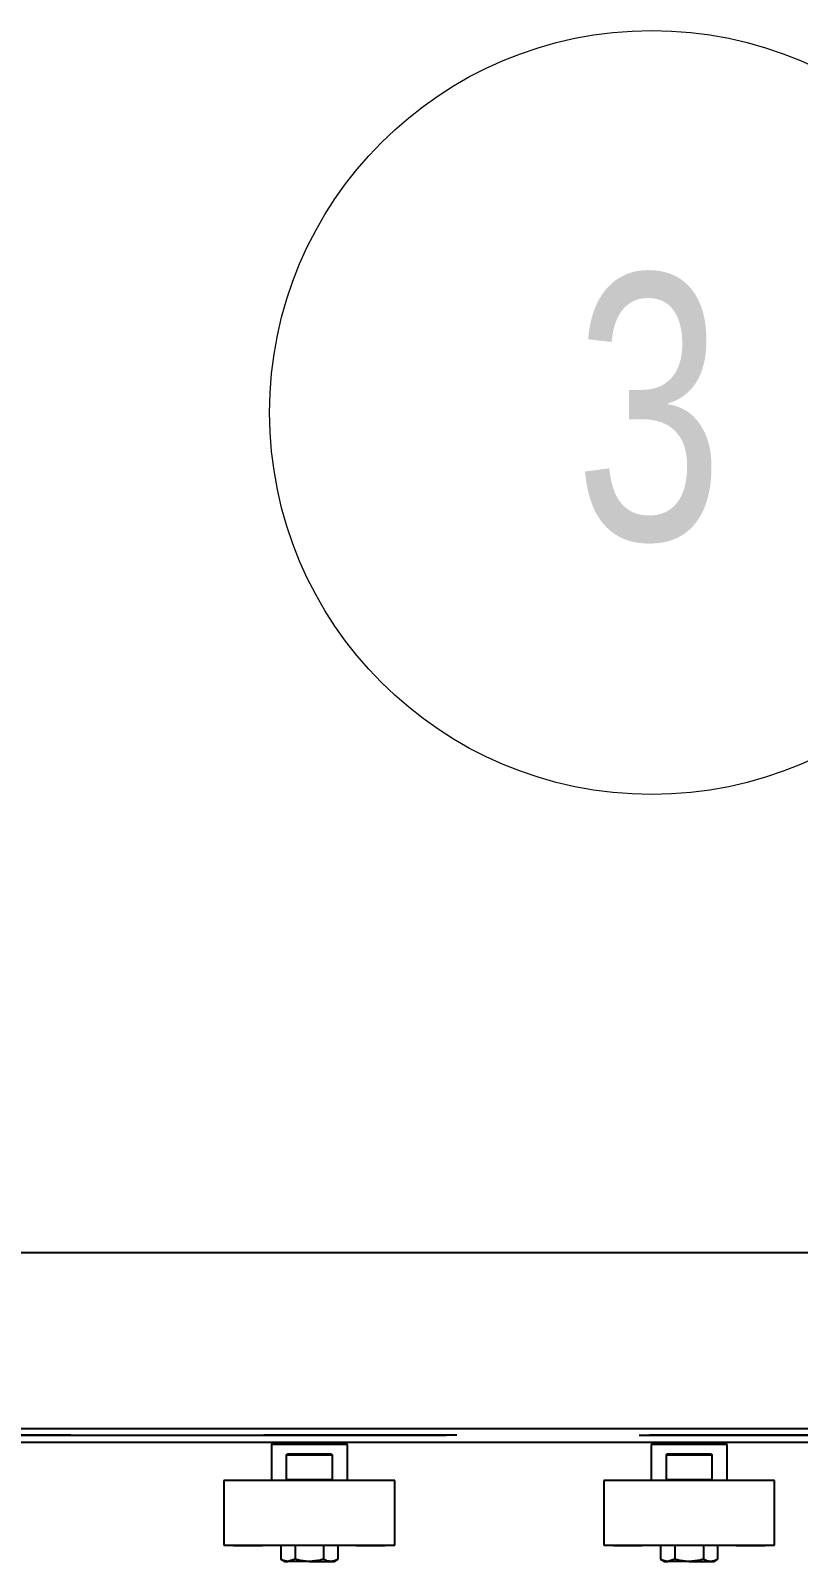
# Model space of a CAD drawing. Header units: millimetres. Extents: x 15 to 415, y 5 to 292.
# Drawn here: x 325.74 to 335.85, y 123.52 to 143.69 of the extents above; entities that cross this region are included whole.
import ezdxf

# ---------------------------------------------------------------- set-up
doc = ezdxf.new("R2010")
doc.units = ezdxf.units.MM
doc.linetypes.add('CENTERX2', pattern=[20.32, 12.7, -2.54, 2.54, -2.54])
doc.styles.add('SLDTEXTSTYLE0', font='TXT', dxfattribs={"width": 0.75})

# ---------------------------------------------------------------- blocks, each defined once
blk = doc.blocks.new('SW_NOTE_0_18')
at = {"color": 0, "linetype": 'Continuous', "lineweight": 0}
blk.add_circle((-2.243, 4.503), 5.031, dxfattribs=at)
at = {"color": 0, "linetype": 'Continuous', "lineweight": 0, "insert": (-2.279, 6.326), "char_height": 3.5, "attachment_point": 2, "style": 'SLDTEXTSTYLE0'}
blk.add_mtext('3', dxfattribs=at)

msp = doc.modelspace()

# ---------------------------------------------------------------- linework, layer by layer
at = {"color": 7, "linetype": 'Continuous', "lineweight": 25}
for p, q in [((354.90737, 127.58944), (318.90737, 127.58944)), ((354.90737, 125.08944), (318.90737, 125.08944)), ((328.93237, 125.08944), (328.90737, 125.06444)), ((328.90737, 125.06444), (328.90737, 124.58944)), ((329.40737, 125.06444), (328.90737, 125.06444)), ((329.90737, 125.06444), (329.40737, 125.06444)), ((329.90737, 125.06444), (329.88237, 125.08944)), ((329.90737, 124.58944), (329.90737, 125.06444)), ((333.93237, 125.08944), (333.90737, 125.06444)), ((333.90737, 125.06444), (333.90737, 124.58944)), ((334.40737, 125.06444), (333.90737, 125.06444)), ((334.90737, 125.06444), (334.40737, 125.06444)), ((334.90737, 125.06444), (334.88237, 125.08944)), ((334.90737, 124.58944), (334.90737, 125.06444)), ((329.10737, 124.60444), (329.10737, 124.92444)), ((329.70737, 124.92444), (329.10737, 124.92444)), ((329.12848, 124.93944), (329.68625, 124.93944)), ((329.70737, 124.92444), (329.70737, 124.60444)), ((334.10737, 124.60444), (334.10737, 124.92444)), ((334.70737, 124.92444), (334.10737, 124.92444)), ((334.12848, 124.93944), (334.68625, 124.93944)), ((334.70737, 124.92444), (334.70737, 124.60444)), ((328.28237, 124.58944), (328.28237, 123.73944)), ((329.6002, 124.58944), (328.28237, 124.58944)), ((329.10737, 124.60444), (329.70737, 124.60444)), ((330.53237, 124.58944), (329.6002, 124.58944)), ((330.53237, 123.73944), (330.53237, 124.58944)), ((333.28237, 124.58944), (333.28237, 123.73944)), ((334.6002, 124.58944), (333.28237, 124.58944)), ((334.10737, 124.60444), (334.70737, 124.60444)), ((335.53237, 124.58944), (334.6002, 124.58944)), ((335.53237, 123.73944), (335.53237, 124.58944)), ((328.28237, 123.73944), (329.6002, 123.73944)), ((328.40758, 123.73944), (328.40758, 123.73444)), ((328.40801, 123.73444), (328.40801, 123.73944)), ((328.40801, 123.73444), (328.40872, 123.73444)), ((328.40918, 123.73944), (328.40918, 123.73444)), ((328.4107, 123.73444), (328.4107, 123.73944)), ((328.41693, 123.73444), (328.43462, 123.73444)), ((328.44106, 123.73444), (328.442, 123.73444)), ((328.442, 123.73444), (328.442, 123.73944)), ((328.442, 123.73444), (328.45236, 123.73444)), ((328.45236, 123.73444), (328.45236, 123.73944)), ((328.45236, 123.73444), (328.47266, 123.73444)), ((328.47266, 123.73444), (328.47266, 123.73944)), ((328.47266, 123.73444), (328.48851, 123.73444)), ((328.48857, 123.73444), (328.48857, 123.73944)), ((328.48857, 123.73444), (328.48974, 123.73444)), ((328.48974, 123.73944), (328.48974, 123.73444)), ((328.48974, 123.73444), (328.49985, 123.73444)), ((328.49985, 123.73444), (328.49985, 123.73944)), ((328.51868, 123.73444), (328.51868, 123.73944)), ((328.51868, 123.73444), (328.52386, 123.73444)), ((328.52386, 123.73444), (328.52386, 123.73944)), ((328.52386, 123.73444), (328.53686, 123.73444)), ((328.53891, 123.73444), (328.53891, 123.73944)), ((328.53891, 123.73444), (328.54579, 123.73444)), ((328.54579, 123.73444), (328.54579, 123.73944)), ((328.54579, 123.73444), (328.54771, 123.73444)), ((328.55975, 123.73444), (328.55975, 123.73944)), ((328.55975, 123.73444), (328.56661, 123.73444)), ((328.56661, 123.73444), (328.56661, 123.73944)), ((328.58043, 123.73444), (328.58043, 123.73944)), ((328.58043, 123.73444), (328.58302, 123.73444)), ((328.58343, 123.73444), (328.58343, 123.73944)), ((328.58343, 123.73444), (328.60729, 123.73444)), ((328.60729, 123.73444), (328.60729, 123.73944)), ((328.60936, 123.73944), (328.60936, 123.73444)), ((328.62928, 123.73444), (328.62928, 123.73944)), ((328.63209, 123.73444), (328.63209, 123.73944)), ((328.63209, 123.73444), (328.63473, 123.73444)), ((328.64054, 123.73444), (328.64054, 123.73944)), ((328.64054, 123.73444), (328.65669, 123.73444)), ((328.65669, 123.73444), (328.65669, 123.73944)), ((328.67848, 123.73444), (328.67848, 123.73944)), ((328.68132, 123.73444), (328.68132, 123.73944)), ((328.68132, 123.73444), (328.68276, 123.73444)), ((328.68276, 123.73444), (328.68276, 123.73944)), ((328.68276, 123.73444), (328.69587, 123.73444)), ((328.69587, 123.73444), (328.69587, 123.73944)), ((328.69587, 123.73444), (328.71271, 123.73444)), ((328.71271, 123.73444), (328.71271, 123.73944)), ((328.71271, 123.73444), (328.72573, 123.73444)), ((328.72573, 123.73444), (328.72573, 123.73944)), ((328.72573, 123.73444), (328.78292, 123.73444)), ((328.78292, 123.73444), (328.78292, 123.73944)), ((328.78533, 123.73444), (328.78533, 123.73944)), ((329.03209, 123.73944), (329.03209, 123.55347)), ((329.21973, 123.73944), (329.21973, 123.55347)), ((329.595, 123.73944), (329.595, 123.55347)), ((329.6002, 123.73944), (330.53237, 123.73944)), ((329.78264, 123.73944), (329.78264, 123.55347)), ((330.02761, 123.73444), (330.02761, 123.73944)), ((330.03, 123.73444), (330.03, 123.73944)), ((330.03, 123.73444), (330.06065, 123.73444)), ((330.06065, 123.73944), (330.06065, 123.73444)), ((330.06065, 123.73444), (330.07382, 123.73444)), ((330.07382, 123.73444), (330.07382, 123.73944)), ((330.08413, 123.73444), (330.08413, 123.73944)), ((330.08992, 123.73444), (330.08992, 123.73944)), ((330.08992, 123.73444), (330.10156, 123.73444)), ((330.10156, 123.73444), (330.10156, 123.73944)), ((330.10156, 123.73444), (330.11635, 123.73444)), ((330.11635, 123.73444), (330.11635, 123.73944)), ((330.11635, 123.73444), (330.128, 123.73444)), ((330.128, 123.73944), (330.128, 123.73444)), ((330.128, 123.73444), (330.14168, 123.73444)), ((330.14587, 123.73444), (330.14587, 123.73944)), ((330.14587, 123.73444), (330.16031, 123.73444)), ((330.16031, 123.73444), (330.16031, 123.73944)), ((330.17571, 123.73444), (330.17571, 123.73944)), ((330.17571, 123.73444), (330.18465, 123.73444)), ((330.18465, 123.73444), (330.18465, 123.73944)), ((330.18465, 123.73444), (330.19327, 123.73444)), ((330.19327, 123.73444), (330.19327, 123.73944)), ((330.19327, 123.73444), (330.20222, 123.73444)), ((330.20222, 123.73444), (330.20222, 123.73944)), ((330.20222, 123.73444), (330.21086, 123.73444)), ((330.21086, 123.73444), (330.21086, 123.73944)), ((330.21086, 123.73444), (330.21978, 123.73444)), ((330.21978, 123.73444), (330.21978, 123.73944)), ((330.21978, 123.73444), (330.22927, 123.73444)), ((330.22927, 123.73444), (330.22927, 123.73944)), ((330.22927, 123.73444), (330.23689, 123.73444)), ((330.23689, 123.73444), (330.23689, 123.73944)), ((330.23689, 123.73444), (330.24032, 123.73444)), ((330.24032, 123.73444), (330.24032, 123.73944)), ((330.24032, 123.73444), (330.24628, 123.73444)), ((330.25788, 123.73444), (330.26282, 123.73444)), ((330.26174, 123.73444), (330.26174, 123.73944)), ((330.28058, 123.73444), (330.28658, 123.73444)), ((330.28898, 123.73944), (330.28898, 123.73444)), ((330.28908, 123.73444), (330.28908, 123.73944)), ((330.28908, 123.73444), (330.32815, 123.73444)), ((330.32815, 123.73444), (330.32815, 123.73944)), ((330.33893, 123.73944), (330.33893, 123.73444)), ((330.33893, 123.73444), (330.36562, 123.73444)), ((330.36562, 123.73444), (330.36562, 123.73944)), ((330.36687, 123.73444), (330.37695, 123.73444)), ((330.37695, 123.73444), (330.37695, 123.73944)), ((330.37695, 123.73444), (330.38741, 123.73444)), ((330.38741, 123.73444), (330.38741, 123.73944)), ((330.39057, 123.73444), (330.39502, 123.73444)), ((330.39502, 123.73944), (330.39502, 123.73444)), ((330.3978, 123.73444), (330.3978, 123.73944)), ((330.39803, 123.73444), (330.4, 123.73444)), ((330.4, 123.73944), (330.4, 123.73444)), ((330.4021, 123.73444), (330.4021, 123.73944)), ((330.40302, 123.73444), (330.40716, 123.73444)), ((330.40716, 123.73944), (330.40716, 123.73444)), ((333.28237, 123.73944), (334.6002, 123.73944)), ((333.40758, 123.73944), (333.40758, 123.73444)), ((333.40801, 123.73444), (333.40801, 123.73944)), ((333.40801, 123.73444), (333.40889, 123.73444)), ((333.40918, 123.73944), (333.40918, 123.73444)), ((333.4107, 123.73444), (333.4107, 123.73944)), ((333.41099, 123.73444), (333.42051, 123.73444)), ((333.41693, 123.73444), (333.43266, 123.73444)), ((333.44106, 123.73444), (333.442, 123.73444)), ((333.442, 123.73444), (333.442, 123.73944)), ((333.442, 123.73444), (333.45236, 123.73444)), ((333.45236, 123.73444), (333.45236, 123.73944)), ((333.45236, 123.73444), (333.47266, 123.73444)), ((333.47266, 123.73444), (333.47266, 123.73944)), ((333.47266, 123.73444), (333.48851, 123.73444)), ((333.48857, 123.73444), (333.48857, 123.73944)), ((333.48857, 123.73444), (333.48974, 123.73444)), ((333.48974, 123.73944), (333.48974, 123.73444)), ((333.48974, 123.73444), (333.49985, 123.73444)), ((333.49985, 123.73444), (333.49985, 123.73944)), ((333.51868, 123.73444), (333.51868, 123.73944)), ((333.51868, 123.73444), (333.52386, 123.73444)), ((333.52386, 123.73444), (333.52386, 123.73944)), ((333.52386, 123.73444), (333.53686, 123.73444)), ((333.53891, 123.73444), (333.53891, 123.73944)), ((333.53891, 123.73444), (333.54579, 123.73444)), ((333.54579, 123.73444), (333.54579, 123.73944)), ((333.54579, 123.73444), (333.54771, 123.73444)), ((333.55975, 123.73444), (333.55975, 123.73944)), ((333.55975, 123.73444), (333.56661, 123.73444)), ((333.56661, 123.73444), (333.56661, 123.73944)), ((333.58043, 123.73444), (333.58043, 123.73944)), ((333.58043, 123.73444), (333.58302, 123.73444)), ((333.58343, 123.73444), (333.58343, 123.73944)), ((333.58343, 123.73444), (333.60729, 123.73444)), ((333.60729, 123.73444), (333.60729, 123.73944)), ((333.60936, 123.73944), (333.60936, 123.73444)), ((333.62928, 123.73444), (333.62928, 123.73944)), ((333.63209, 123.73444), (333.63209, 123.73944)), ((333.63209, 123.73444), (333.63473, 123.73444)), ((333.64054, 123.73444), (333.64054, 123.73944)), ((333.64054, 123.73444), (333.65669, 123.73444)), ((333.65669, 123.73444), (333.65669, 123.73944)), ((333.67848, 123.73444), (333.67848, 123.73944)), ((333.68132, 123.73444), (333.68132, 123.73944)), ((333.68132, 123.73444), (333.68276, 123.73444)), ((333.68276, 123.73444), (333.68276, 123.73944)), ((333.68276, 123.73444), (333.69587, 123.73444)), ((333.69587, 123.73444), (333.69587, 123.73944)), ((333.69587, 123.73444), (333.71271, 123.73444)), ((333.71271, 123.73444), (333.71271, 123.73944)), ((333.71271, 123.73444), (333.72573, 123.73444)), ((333.72573, 123.73444), (333.72573, 123.73944)), ((333.72573, 123.73444), (333.78292, 123.73444)), ((333.78292, 123.73444), (333.78292, 123.73944)), ((333.78533, 123.73444), (333.78533, 123.73944)), ((334.03209, 123.73944), (334.03209, 123.55347)), ((334.21973, 123.73944), (334.21973, 123.55347)), ((334.595, 123.73944), (334.595, 123.55347)), ((334.6002, 123.73944), (335.53237, 123.73944)), ((334.78264, 123.73944), (334.78264, 123.55347)), ((335.02761, 123.73444), (335.02761, 123.73944)), ((335.03, 123.73444), (335.03, 123.73944)), ((335.03, 123.73444), (335.06065, 123.73444)), ((335.06065, 123.73944), (335.06065, 123.73444)), ((335.06065, 123.73444), (335.07382, 123.73444)), ((335.07382, 123.73444), (335.07382, 123.73944)), ((335.08413, 123.73444), (335.08413, 123.73944)), ((335.08992, 123.73444), (335.08992, 123.73944)), ((335.08992, 123.73444), (335.10156, 123.73444)), ((335.10156, 123.73444), (335.10156, 123.73944)), ((335.10156, 123.73444), (335.11635, 123.73444)), ((335.11635, 123.73444), (335.11635, 123.73944)), ((335.11635, 123.73444), (335.128, 123.73444)), ((335.128, 123.73944), (335.128, 123.73444)), ((335.128, 123.73444), (335.14168, 123.73444)), ((335.14587, 123.73444), (335.14587, 123.73944)), ((335.14587, 123.73444), (335.16031, 123.73444)), ((335.16031, 123.73444), (335.16031, 123.73944)), ((335.17571, 123.73444), (335.17571, 123.73944)), ((335.17571, 123.73444), (335.18465, 123.73444)), ((335.18465, 123.73444), (335.18465, 123.73944)), ((335.18465, 123.73444), (335.19327, 123.73444)), ((335.19327, 123.73444), (335.19327, 123.73944)), ((335.19327, 123.73444), (335.20222, 123.73444)), ((335.20222, 123.73444), (335.20222, 123.73944)), ((335.20222, 123.73444), (335.21086, 123.73444)), ((335.21086, 123.73444), (335.21086, 123.73944)), ((335.21086, 123.73444), (335.21978, 123.73444)), ((335.21978, 123.73444), (335.21978, 123.73944)), ((335.21978, 123.73444), (335.22927, 123.73444)), ((335.22927, 123.73444), (335.22927, 123.73944)), ((335.22927, 123.73444), (335.23689, 123.73444)), ((335.23689, 123.73444), (335.23689, 123.73944)), ((335.23689, 123.73444), (335.24032, 123.73444)), ((335.24032, 123.73444), (335.24032, 123.73944)), ((335.24032, 123.73444), (335.24628, 123.73444)), ((335.25788, 123.73444), (335.26282, 123.73444)), ((335.26174, 123.73444), (335.26174, 123.73944)), ((335.28058, 123.73444), (335.28658, 123.73444)), ((335.28898, 123.73944), (335.28898, 123.73444)), ((335.28908, 123.73444), (335.28908, 123.73944)), ((335.28908, 123.73444), (335.32815, 123.73444)), ((335.32815, 123.73444), (335.32815, 123.73944)), ((335.33893, 123.73944), (335.33893, 123.73444)), ((335.33893, 123.73444), (335.36562, 123.73444)), ((335.36562, 123.73444), (335.36562, 123.73944)), ((335.36687, 123.73444), (335.37695, 123.73444)), ((335.37695, 123.73444), (335.37695, 123.73944)), ((335.37695, 123.73444), (335.38741, 123.73444)), ((335.38741, 123.73444), (335.38741, 123.73944)), ((335.39057, 123.73444), (335.39502, 123.73444)), ((335.39502, 123.73944), (335.39502, 123.73444)), ((335.3978, 123.73444), (335.3978, 123.73944)), ((335.39803, 123.73444), (335.4, 123.73444)), ((335.4, 123.73944), (335.4, 123.73444)), ((335.4021, 123.73444), (335.4021, 123.73944)), ((335.40302, 123.73444), (335.40716, 123.73444)), ((335.40716, 123.73944), (335.40716, 123.73444)), ((329.03209, 123.55347), (329.08237, 123.52444)), ((329.08237, 123.52444), (329.12591, 123.52444)), ((329.21973, 123.55347), (329.12591, 123.52444)), ((329.40737, 123.52444), (329.12591, 123.52444)), ((329.40737, 123.52444), (329.68882, 123.52444)), ((329.68882, 123.52444), (329.73237, 123.52444)), ((329.73237, 123.52444), (329.78264, 123.55347)), ((334.03209, 123.55347), (334.08237, 123.52444)), ((334.08237, 123.52444), (334.12591, 123.52444)), ((334.21973, 123.55347), (334.12591, 123.52444)), ((334.40737, 123.52444), (334.12591, 123.52444)), ((334.40737, 123.52444), (334.68882, 123.52444)), ((334.68882, 123.52444), (334.73237, 123.52444)), ((334.73237, 123.52444), (334.78264, 123.55347))]:
    msp.add_line(p, q, dxfattribs=at)
at = {"color": 8, "linetype": 'Continuous', "lineweight": 25}
msp.add_line((318.90737, 125.27627), (354.90737, 125.27627), dxfattribs=at)
at = {"color": 7, "linetype": 'CENTERX2'}
for p, q in [((366.90737, 125.18844), (216.90737, 125.18844)), ((216.90737, 125.18844), (366.90737, 125.18844))]:
    msp.add_line(p, q, dxfattribs=at)
at = {"color": 7, "linetype": 'Continuous', "lineweight": 25}
for points, knots in [([(329.10737, 124.92444), (329.10749, 124.92566), (329.10772, 124.92809), (329.10966, 124.93174), (329.11251, 124.93466), (329.11605, 124.93684), (329.11979, 124.93831), (329.12396, 124.93927), (329.12697, 124.93938), (329.12848, 124.93944)], [0, 0, 0, 0, 0.11116437, 0.22155782, 0.39117964, 0.52732907, 0.66706995, 0.83215896, 1, 1, 1, 1]), ([(329.68625, 124.93944), (329.68832, 124.93933), (329.69254, 124.93911), (329.69812, 124.93725), (329.70209, 124.93473), (329.70451, 124.93227), (329.70611, 124.92991), (329.70718, 124.92721), (329.70731, 124.92526), (329.70737, 124.92444)], [0, 0, 0, 0, 0.229450284, 0.466684963, 0.643088592, 0.731025051, 0.821782574, 0.924949013, 1, 1, 1, 1]), ([(334.10737, 124.92444), (334.10749, 124.92566), (334.10772, 124.92809), (334.10966, 124.93174), (334.11251, 124.93466), (334.11605, 124.93684), (334.11979, 124.93831), (334.12396, 124.93927), (334.12697, 124.93938), (334.12848, 124.93944)], [0, 0, 0, 0, 0.11116437, 0.22155782, 0.39117964, 0.52732907, 0.66706995, 0.83215896, 1, 1, 1, 1]), ([(334.68625, 124.93944), (334.68832, 124.93933), (334.69254, 124.93911), (334.69812, 124.93725), (334.70209, 124.93473), (334.70451, 124.93227), (334.70611, 124.92991), (334.70718, 124.92721), (334.70731, 124.92526), (334.70737, 124.92444)], [0, 0, 0, 0, 0.229450284, 0.466684963, 0.643088592, 0.731025051, 0.821782574, 0.924949013, 1, 1, 1, 1]), ([(329.12848, 124.58944), (329.12641, 124.58956), (329.1222, 124.58978), (329.11662, 124.59164), (329.11264, 124.59416), (329.11022, 124.59662), (329.10862, 124.59898), (329.10755, 124.60168), (329.10742, 124.60362), (329.10737, 124.60444)], [0, 0, 0, 0, 0.22945028, 0.46668496, 0.64308859, 0.73102505, 0.82178257, 0.92494901, 1, 1, 1, 1]), ([(329.70737, 124.60444), (329.70725, 124.60323), (329.70701, 124.6008), (329.70508, 124.59714), (329.70222, 124.59423), (329.69868, 124.59205), (329.69494, 124.59058), (329.69077, 124.58962), (329.68776, 124.5895), (329.68625, 124.58944)], [0, 0, 0, 0, 0.111164368, 0.221557819, 0.391179643, 0.527329074, 0.667069947, 0.83215896, 1, 1, 1, 1]), ([(334.12848, 124.58944), (334.12641, 124.58956), (334.1222, 124.58978), (334.11662, 124.59164), (334.11264, 124.59416), (334.11022, 124.59662), (334.10862, 124.59898), (334.10755, 124.60168), (334.10742, 124.60362), (334.10737, 124.60444)], [0, 0, 0, 0, 0.22945028, 0.46668496, 0.64308859, 0.73102505, 0.82178257, 0.92494901, 1, 1, 1, 1]), ([(334.70737, 124.60444), (334.70725, 124.60323), (334.70701, 124.6008), (334.70508, 124.59714), (334.70222, 124.59423), (334.69868, 124.59205), (334.69494, 124.59058), (334.69077, 124.58962), (334.68776, 124.5895), (334.68625, 124.58944)], [0, 0, 0, 0, 0.111164368, 0.221557819, 0.391179643, 0.527329074, 0.667069947, 0.83215896, 1, 1, 1, 1]), ([(328.40758, 123.73444), (328.40762, 123.73444), (328.4077, 123.73444), (328.40782, 123.73444), (328.40794, 123.73444), (328.40801, 123.73444)], [0, 0, 0, 0, 0.25049932, 0.50093268, 1, 1, 1, 1]), ([(328.4107, 123.73444), (328.41403, 123.73444), (328.42068, 123.73444), (328.42943, 123.73444), (328.43486, 123.73444), (328.43697, 123.73444)], [0, 0, 0, 0, 0.37999062, 0.75962697, 1, 1, 1, 1]), ([(328.41264, 123.73444), (328.41346, 123.73444), (328.41512, 123.73444), (328.41691, 123.73444), (328.41787, 123.73444), (328.418, 123.73444)], [0, 0, 0, 0, 0.46382656, 0.92764991, 1, 1, 1, 1]), ([(328.44037, 123.73444), (328.44034, 123.73444), (328.44028, 123.73444), (328.44052, 123.73444), (328.44077, 123.73444), (328.44111, 123.73444), (328.44153, 123.73444), (328.44184, 123.73444), (328.442, 123.73444)], [0, 0, 0, 0, 0.27327484, 0.42109323, 0.56521825, 0.70965688, 0.85477745, 1, 1, 1, 1]), ([(328.48881, 123.73444), (328.48872, 123.73444), (328.48855, 123.73444), (328.48847, 123.73444), (328.48851, 123.73444), (328.48872, 123.73444), (328.48908, 123.73444), (328.48949, 123.73444), (328.48974, 123.73444)], [0, 0, 0, 0, 0.15219733, 0.30538071, 0.45997636, 0.61886819, 0.77897902, 1, 1, 1, 1]), ([(328.49985, 123.73444), (328.50085, 123.73444), (328.50278, 123.73444), (328.50797, 123.73444), (328.51191, 123.73444), (328.51398, 123.73444), (328.51416, 123.73444)], [0, 0, 0, 0, 0.34442477, 0.66995648, 0.97202136, 1, 1, 1, 1]), ([(328.51635, 123.73444), (328.51634, 123.73444), (328.51625, 123.73444), (328.51629, 123.73444), (328.51647, 123.73444), (328.51677, 123.73444), (328.51726, 123.73444), (328.51791, 123.73444), (328.51843, 123.73444), (328.51868, 123.73444)], [0, 0, 0, 0, 0.016530618, 0.216821485, 0.318289209, 0.486160508, 0.655229406, 0.827293322, 1, 1, 1, 1]), ([(328.53675, 123.73444), (328.5368, 123.73444), (328.5369, 123.73444), (328.53827, 123.73444), (328.53891, 123.73444)], [0, 0, 0, 0, 0.52656025, 1, 1, 1, 1]), ([(328.54579, 123.73444), (328.54665, 123.73444), (328.54839, 123.73444), (328.55166, 123.73444), (328.55435, 123.73444), (328.55546, 123.73444)], [0, 0, 0, 0, 0.36861676, 0.73972635, 1, 1, 1, 1]), ([(328.55692, 123.73444), (328.55692, 123.73444), (328.5569, 123.73444), (328.55835, 123.73444), (328.55957, 123.73444), (328.55975, 123.73444)], [0, 0, 0, 0, 0.15876781, 0.87607023, 1, 1, 1, 1]), ([(328.56661, 123.73444), (328.56805, 123.73444), (328.5705, 123.73444), (328.57579, 123.73444), (328.57899, 123.73444), (328.58043, 123.73444)], [0, 0, 0, 0, 0.43959189, 0.74804775, 1, 1, 1, 1]), ([(328.60729, 123.73444), (328.60745, 123.73444), (328.60776, 123.73444), (328.60842, 123.73444), (328.60898, 123.73444), (328.60936, 123.73444)], [0, 0, 0, 0, 0.25034864, 0.5007655, 1, 1, 1, 1]), ([(328.60936, 123.73444), (328.61103, 123.73444), (328.61384, 123.73444), (328.61913, 123.73444), (328.6243, 123.73444), (328.62754, 123.73444), (328.62928, 123.73444)], [0, 0, 0, 0, 0.31857247, 0.53405374, 0.75020241, 1, 1, 1, 1]), ([(328.62928, 123.73444), (328.62953, 123.73444), (328.63003, 123.73444), (328.63094, 123.73444), (328.63163, 123.73444), (328.63209, 123.73444)], [0, 0, 0, 0, 0.25082463, 0.50196507, 1, 1, 1, 1]), ([(328.636, 123.73444), (328.63606, 123.73444), (328.6362, 123.73444), (328.6382, 123.73444), (328.63995, 123.73444), (328.64054, 123.73444)], [0, 0, 0, 0, 0.29169999, 0.76254839, 1, 1, 1, 1]), ([(328.65669, 123.73444), (328.65831, 123.73444), (328.66101, 123.73444), (328.6662, 123.73444), (328.67138, 123.73444), (328.67552, 123.73444), (328.67784, 123.73444), (328.67848, 123.73444)], [0, 0, 0, 0, 0.29156218, 0.48449602, 0.67811868, 0.91155997, 1, 1, 1, 1]), ([(328.67848, 123.73444), (328.67872, 123.73444), (328.67921, 123.73444), (328.68017, 123.73444), (328.68086, 123.73444), (328.68132, 123.73444)], [0, 0, 0, 0, 0.25018906, 0.50040982, 1, 1, 1, 1]), ([(328.78292, 123.73444), (328.78313, 123.73444), (328.78357, 123.73444), (328.7844, 123.73444), (328.78496, 123.73444), (328.78533, 123.73444)], [0, 0, 0, 0, 0.25036926, 0.50078188, 1, 1, 1, 1]), ([(328.78533, 123.73444), (328.78714, 123.73444), (328.78952, 123.73444), (328.78962, 123.73444), (328.78964, 123.73444)], [0, 0, 0, 0, 0.75607246, 1, 1, 1, 1]), ([(330.02509, 123.73444), (330.02501, 123.73444), (330.02473, 123.73444), (330.02586, 123.73444), (330.02714, 123.73444), (330.02761, 123.73444)], [0, 0, 0, 0, 0.21314141, 0.71661351, 1, 1, 1, 1]), ([(330.02761, 123.73444), (330.02779, 123.73444), (330.02814, 123.73444), (330.02891, 123.73444), (330.02956, 123.73444), (330.03, 123.73444)], [0, 0, 0, 0, 0.250459017, 0.50101274, 1, 1, 1, 1]), ([(330.0748, 123.73444), (330.075, 123.73444), (330.07667, 123.73444), (330.08, 123.73444), (330.08288, 123.73444), (330.08413, 123.73444)], [0, 0, 0, 0, 0.07067621, 0.59539733, 1, 1, 1, 1]), ([(330.08413, 123.73444), (330.08554, 123.73444), (330.08737, 123.73444), (330.08889, 123.73444), (330.08923, 123.73444)], [0, 0, 0, 0, 0.77627831, 1, 1, 1, 1]), ([(330.14289, 123.73444), (330.14293, 123.73444), (330.143, 123.73444), (330.14487, 123.73444), (330.14587, 123.73444)], [0, 0, 0, 0, 0.466699885, 1, 1, 1, 1]), ([(330.16031, 123.73444), (330.16244, 123.73444), (330.16558, 123.73444), (330.17176, 123.73444), (330.17686, 123.73444), (330.18006, 123.73444), (330.18175, 123.73444)], [0, 0, 0, 0, 0.40461672, 0.59534225, 0.78652504, 1, 1, 1, 1]), ([(330.24792, 123.73444), (330.24817, 123.73444), (330.24885, 123.73444), (330.25237, 123.73444), (330.25715, 123.73444), (330.26059, 123.73444), (330.26174, 123.73444)], [0, 0, 0, 0, 0.18044363, 0.4996936, 0.83322072, 1, 1, 1, 1]), ([(330.26174, 123.73444), (330.26246, 123.73444), (330.26389, 123.73444), (330.26612, 123.73444), (330.26842, 123.73444), (330.27059, 123.73444), (330.27259, 123.73444), (330.27442, 123.73444), (330.27622, 123.73444), (330.27796, 123.73444), (330.27962, 123.73444), (330.2812, 123.73444), (330.28271, 123.73444), (330.28408, 123.73444), (330.28533, 123.73444), (330.28643, 123.73444), (330.28739, 123.73444), (330.28826, 123.73444), (330.28873, 123.73444), (330.28898, 123.73444)], [0, 0, 0, 0, 0.06628878, 0.13299179, 0.20156237, 0.27110744, 0.32584751, 0.38101955, 0.43752861, 0.49442981, 0.54915481, 0.60422618, 0.6605867, 0.71743599, 0.77093777, 0.82491453, 0.88036704, 0.93627695, 1, 1, 1, 1]), ([(330.27098, 123.73444), (330.27096, 123.73444), (330.27089, 123.73444), (330.27096, 123.73444), (330.27108, 123.73444), (330.27136, 123.73444), (330.2717, 123.73444), (330.27202, 123.73444), (330.27213, 123.73444)], [0, 0, 0, 0, 0.097950912, 0.278751597, 0.460310447, 0.594781952, 0.864653314, 1, 1, 1, 1]), ([(330.32815, 123.73444), (330.32845, 123.73444), (330.32904, 123.73444), (330.32996, 123.73444), (330.33091, 123.73444), (330.33181, 123.73444), (330.33265, 123.73444), (330.33343, 123.73444), (330.3342, 123.73444), (330.33492, 123.73444), (330.33559, 123.73444), (330.33621, 123.73444), (330.33679, 123.73444), (330.33731, 123.73444), (330.33776, 123.73444), (330.33815, 123.73444), (330.33848, 123.73444), (330.33873, 123.73444), (330.33887, 123.73444), (330.33893, 123.73444)], [0, 0, 0, 0, 0.06907481, 0.13836498, 0.2094942, 0.28183557, 0.34134062, 0.40136976, 0.46289835, 0.52490516, 0.58072871, 0.63695146, 0.69455548, 0.75269614, 0.80456157, 0.85688766, 0.91058525, 0.96461916, 1, 1, 1, 1]), ([(330.38881, 123.73444), (330.38922, 123.73444), (330.39122, 123.73444), (330.39321, 123.73444), (330.39479, 123.73444)], [0, 0, 0, 0, 0.20878597, 1, 1, 1, 1]), ([(330.3978, 123.73444), (330.39757, 123.73444), (330.3971, 123.73444), (330.3964, 123.73444), (330.39571, 123.73444), (330.39525, 123.73444), (330.39502, 123.73444)], [0, 0, 0, 0, 0.2506984, 0.50128538, 0.7506427, 1, 1, 1, 1]), ([(330.4, 123.73444), (330.40018, 123.73444), (330.40053, 123.73444), (330.40121, 123.73444), (330.40174, 123.73444), (330.4021, 123.73444)], [0, 0, 0, 0, 0.25063043, 0.50121468, 1, 1, 1, 1]), ([(333.40758, 123.73444), (333.40762, 123.73444), (333.4077, 123.73444), (333.40782, 123.73444), (333.40794, 123.73444), (333.40801, 123.73444)], [0, 0, 0, 0, 0.25049932, 0.50093268, 1, 1, 1, 1]), ([(333.4107, 123.73444), (333.41403, 123.73444), (333.42068, 123.73444), (333.42943, 123.73444), (333.43486, 123.73444), (333.43697, 123.73444)], [0, 0, 0, 0, 0.37999062, 0.75962697, 1, 1, 1, 1]), ([(333.41264, 123.73444), (333.41346, 123.73444), (333.41512, 123.73444), (333.41691, 123.73444), (333.41787, 123.73444), (333.418, 123.73444)], [0, 0, 0, 0, 0.46382656, 0.92764991, 1, 1, 1, 1]), ([(333.44037, 123.73444), (333.44034, 123.73444), (333.44028, 123.73444), (333.44052, 123.73444), (333.44077, 123.73444), (333.44111, 123.73444), (333.44153, 123.73444), (333.44184, 123.73444), (333.442, 123.73444)], [0, 0, 0, 0, 0.27327484, 0.42109323, 0.56521825, 0.70965688, 0.85477745, 1, 1, 1, 1]), ([(333.48881, 123.73444), (333.48872, 123.73444), (333.48855, 123.73444), (333.48847, 123.73444), (333.48851, 123.73444), (333.48872, 123.73444), (333.48908, 123.73444), (333.48949, 123.73444), (333.48974, 123.73444)], [0, 0, 0, 0, 0.15219733, 0.30538071, 0.45997636, 0.61886819, 0.77897902, 1, 1, 1, 1]), ([(333.49985, 123.73444), (333.50085, 123.73444), (333.50278, 123.73444), (333.50797, 123.73444), (333.51191, 123.73444), (333.51398, 123.73444), (333.51416, 123.73444)], [0, 0, 0, 0, 0.34442477, 0.66995648, 0.97202136, 1, 1, 1, 1]), ([(333.51635, 123.73444), (333.51634, 123.73444), (333.51625, 123.73444), (333.51629, 123.73444), (333.51647, 123.73444), (333.51677, 123.73444), (333.51726, 123.73444), (333.51791, 123.73444), (333.51843, 123.73444), (333.51868, 123.73444)], [0, 0, 0, 0, 0.016530618, 0.216821485, 0.318289209, 0.486160508, 0.655229406, 0.827293322, 1, 1, 1, 1]), ([(333.53675, 123.73444), (333.5368, 123.73444), (333.5369, 123.73444), (333.53827, 123.73444), (333.53891, 123.73444)], [0, 0, 0, 0, 0.52656025, 1, 1, 1, 1]), ([(333.54579, 123.73444), (333.54665, 123.73444), (333.54839, 123.73444), (333.55166, 123.73444), (333.55435, 123.73444), (333.55546, 123.73444)], [0, 0, 0, 0, 0.36861676, 0.73972635, 1, 1, 1, 1]), ([(333.55692, 123.73444), (333.55692, 123.73444), (333.5569, 123.73444), (333.55835, 123.73444), (333.55957, 123.73444), (333.55975, 123.73444)], [0, 0, 0, 0, 0.15876781, 0.87607023, 1, 1, 1, 1]), ([(333.56661, 123.73444), (333.56805, 123.73444), (333.5705, 123.73444), (333.57579, 123.73444), (333.57899, 123.73444), (333.58043, 123.73444)], [0, 0, 0, 0, 0.43959189, 0.74804775, 1, 1, 1, 1]), ([(333.60729, 123.73444), (333.60745, 123.73444), (333.60776, 123.73444), (333.60842, 123.73444), (333.60898, 123.73444), (333.60936, 123.73444)], [0, 0, 0, 0, 0.25034864, 0.5007655, 1, 1, 1, 1]), ([(333.60936, 123.73444), (333.61103, 123.73444), (333.61384, 123.73444), (333.61913, 123.73444), (333.6243, 123.73444), (333.62754, 123.73444), (333.62928, 123.73444)], [0, 0, 0, 0, 0.31857247, 0.53405374, 0.75020241, 1, 1, 1, 1]), ([(333.62928, 123.73444), (333.62953, 123.73444), (333.63003, 123.73444), (333.63094, 123.73444), (333.63163, 123.73444), (333.63209, 123.73444)], [0, 0, 0, 0, 0.25082463, 0.50196507, 1, 1, 1, 1]), ([(333.636, 123.73444), (333.63606, 123.73444), (333.6362, 123.73444), (333.6382, 123.73444), (333.63995, 123.73444), (333.64054, 123.73444)], [0, 0, 0, 0, 0.29169999, 0.76254839, 1, 1, 1, 1]), ([(333.65669, 123.73444), (333.65831, 123.73444), (333.66101, 123.73444), (333.6662, 123.73444), (333.67138, 123.73444), (333.67552, 123.73444), (333.67784, 123.73444), (333.67848, 123.73444)], [0, 0, 0, 0, 0.29156218, 0.48449602, 0.67811868, 0.91155997, 1, 1, 1, 1]), ([(333.67848, 123.73444), (333.67872, 123.73444), (333.67921, 123.73444), (333.68017, 123.73444), (333.68086, 123.73444), (333.68132, 123.73444)], [0, 0, 0, 0, 0.25018906, 0.50040982, 1, 1, 1, 1]), ([(333.78292, 123.73444), (333.78313, 123.73444), (333.78357, 123.73444), (333.7844, 123.73444), (333.78496, 123.73444), (333.78533, 123.73444)], [0, 0, 0, 0, 0.25036926, 0.50078188, 1, 1, 1, 1]), ([(333.78533, 123.73444), (333.78714, 123.73444), (333.78952, 123.73444), (333.78962, 123.73444), (333.78964, 123.73444)], [0, 0, 0, 0, 0.75607246, 1, 1, 1, 1]), ([(335.02509, 123.73444), (335.02501, 123.73444), (335.02473, 123.73444), (335.02586, 123.73444), (335.02714, 123.73444), (335.02761, 123.73444)], [0, 0, 0, 0, 0.21314141, 0.71661351, 1, 1, 1, 1]), ([(335.02761, 123.73444), (335.02779, 123.73444), (335.02814, 123.73444), (335.02891, 123.73444), (335.02956, 123.73444), (335.03, 123.73444)], [0, 0, 0, 0, 0.250459017, 0.50101274, 1, 1, 1, 1]), ([(335.0748, 123.73444), (335.075, 123.73444), (335.07667, 123.73444), (335.08, 123.73444), (335.08288, 123.73444), (335.08413, 123.73444)], [0, 0, 0, 0, 0.07067621, 0.59539733, 1, 1, 1, 1]), ([(335.08413, 123.73444), (335.08554, 123.73444), (335.08737, 123.73444), (335.08889, 123.73444), (335.08923, 123.73444)], [0, 0, 0, 0, 0.77627831, 1, 1, 1, 1]), ([(335.14289, 123.73444), (335.14293, 123.73444), (335.143, 123.73444), (335.14487, 123.73444), (335.14587, 123.73444)], [0, 0, 0, 0, 0.466699885, 1, 1, 1, 1]), ([(335.16031, 123.73444), (335.16244, 123.73444), (335.16558, 123.73444), (335.17176, 123.73444), (335.17686, 123.73444), (335.18006, 123.73444), (335.18175, 123.73444)], [0, 0, 0, 0, 0.40461672, 0.59534225, 0.78652504, 1, 1, 1, 1]), ([(335.24792, 123.73444), (335.24817, 123.73444), (335.24885, 123.73444), (335.25237, 123.73444), (335.25715, 123.73444), (335.26059, 123.73444), (335.26174, 123.73444)], [0, 0, 0, 0, 0.18044363, 0.4996936, 0.83322072, 1, 1, 1, 1]), ([(335.26174, 123.73444), (335.26246, 123.73444), (335.26389, 123.73444), (335.26612, 123.73444), (335.26842, 123.73444), (335.27059, 123.73444), (335.27259, 123.73444), (335.27442, 123.73444), (335.27622, 123.73444), (335.27796, 123.73444), (335.27962, 123.73444), (335.2812, 123.73444), (335.28271, 123.73444), (335.28408, 123.73444), (335.28533, 123.73444), (335.28643, 123.73444), (335.28739, 123.73444), (335.28826, 123.73444), (335.28873, 123.73444), (335.28898, 123.73444)], [0, 0, 0, 0, 0.06628878, 0.13299179, 0.20156237, 0.27110744, 0.32584751, 0.38101955, 0.43752861, 0.49442981, 0.54915481, 0.60422618, 0.6605867, 0.71743599, 0.77093777, 0.82491453, 0.88036704, 0.93627695, 1, 1, 1, 1]), ([(335.27098, 123.73444), (335.27096, 123.73444), (335.27089, 123.73444), (335.27096, 123.73444), (335.27108, 123.73444), (335.27136, 123.73444), (335.2717, 123.73444), (335.27202, 123.73444), (335.27213, 123.73444)], [0, 0, 0, 0, 0.097950912, 0.278751597, 0.460310447, 0.594781952, 0.864653314, 1, 1, 1, 1]), ([(335.32815, 123.73444), (335.32845, 123.73444), (335.32904, 123.73444), (335.32996, 123.73444), (335.33091, 123.73444), (335.33181, 123.73444), (335.33265, 123.73444), (335.33343, 123.73444), (335.3342, 123.73444), (335.33492, 123.73444), (335.33559, 123.73444), (335.33621, 123.73444), (335.33679, 123.73444), (335.33731, 123.73444), (335.33776, 123.73444), (335.33815, 123.73444), (335.33848, 123.73444), (335.33873, 123.73444), (335.33887, 123.73444), (335.33893, 123.73444)], [0, 0, 0, 0, 0.06907481, 0.13836498, 0.2094942, 0.28183557, 0.34134062, 0.40136976, 0.46289835, 0.52490516, 0.58072871, 0.63695146, 0.69455548, 0.75269614, 0.80456157, 0.85688766, 0.91058525, 0.96461916, 1, 1, 1, 1]), ([(335.38881, 123.73444), (335.38922, 123.73444), (335.39122, 123.73444), (335.39321, 123.73444), (335.39479, 123.73444)], [0, 0, 0, 0, 0.20878597, 1, 1, 1, 1]), ([(335.3978, 123.73444), (335.39757, 123.73444), (335.3971, 123.73444), (335.3964, 123.73444), (335.39571, 123.73444), (335.39525, 123.73444), (335.39502, 123.73444)], [0, 0, 0, 0, 0.2506984, 0.50128538, 0.7506427, 1, 1, 1, 1]), ([(335.4, 123.73444), (335.40018, 123.73444), (335.40053, 123.73444), (335.40121, 123.73444), (335.40174, 123.73444), (335.4021, 123.73444)], [0, 0, 0, 0, 0.25063043, 0.50121468, 1, 1, 1, 1]), ([(329.12591, 123.52444), (329.12368, 123.52448), (329.11782, 123.52456), (329.1083, 123.52541), (329.09738, 123.52718), (329.08277, 123.53064), (329.0682, 123.53565), (329.05372, 123.54203), (329.04286, 123.54741), (329.03568, 123.55145), (329.03209, 123.55347)], [0, 0, 0, 0, 0.07003611, 0.18484299, 0.29981661, 0.41526294, 0.64786676, 0.76502468, 0.88247311, 1, 1, 1, 1]), ([(329.40737, 123.52444), (329.39201, 123.52479), (329.32851, 123.52624), (329.26664, 123.54173), (329.21973, 123.55347)], [0, 0, 0, 0, 0.241851417, 1, 1, 1, 1]), ([(329.595, 123.55347), (329.58133, 123.54965), (329.52022, 123.53255), (329.45669, 123.52799), (329.40737, 123.52444)], [0, 0, 0, 0, 0.22371328, 1, 1, 1, 1]), ([(329.68882, 123.52444), (329.6866, 123.52448), (329.67465, 123.52465), (329.65299, 123.52809), (329.62384, 123.53792), (329.60472, 123.54823), (329.595, 123.55347)], [0, 0, 0, 0, 0.07005137, 0.3766066, 0.68307341, 1, 1, 1, 1]), ([(329.78264, 123.55347), (329.77887, 123.55135), (329.76752, 123.54498), (329.74829, 123.5361), (329.72479, 123.52839), (329.70488, 123.52486), (329.69285, 123.52455), (329.68882, 123.52444)], [0, 0, 0, 0, 0.12359753, 0.37124782, 0.62101355, 0.87330139, 1, 1, 1, 1]), ([(334.12591, 123.52444), (334.12368, 123.52448), (334.11782, 123.52456), (334.1083, 123.52541), (334.09738, 123.52718), (334.08277, 123.53064), (334.0682, 123.53565), (334.05372, 123.54203), (334.04286, 123.54741), (334.03568, 123.55145), (334.03209, 123.55347)], [0, 0, 0, 0, 0.07003611, 0.18484299, 0.29981661, 0.41526294, 0.64786676, 0.76502468, 0.88247311, 1, 1, 1, 1]), ([(334.40737, 123.52444), (334.39201, 123.52479), (334.32851, 123.52624), (334.26664, 123.54173), (334.21973, 123.55347)], [0, 0, 0, 0, 0.241851417, 1, 1, 1, 1]), ([(334.595, 123.55347), (334.58133, 123.54965), (334.52022, 123.53255), (334.45669, 123.52799), (334.40737, 123.52444)], [0, 0, 0, 0, 0.22371328, 1, 1, 1, 1]), ([(334.68882, 123.52444), (334.6866, 123.52448), (334.67465, 123.52465), (334.65299, 123.52809), (334.62384, 123.53792), (334.60472, 123.54823), (334.595, 123.55347)], [0, 0, 0, 0, 0.07005137, 0.3766066, 0.68307341, 1, 1, 1, 1]), ([(334.78264, 123.55347), (334.77887, 123.55135), (334.76752, 123.54498), (334.74829, 123.5361), (334.72479, 123.52839), (334.70488, 123.52486), (334.69285, 123.52455), (334.68882, 123.52444)], [0, 0, 0, 0, 0.12359753, 0.37124782, 0.62101355, 0.87330139, 1, 1, 1, 1])]:
    msp.add_open_spline(points, degree=3, knots=knots, dxfattribs=at)

# ---------------------------------------------------------------- block references
at = {"color": 7, "linetype": 'Continuous', "lineweight": 0}
msp.add_blockref('SW_NOTE_0_18', (336.15794, 134.15468), dxfattribs=at)

doc.saveas('drawing.dxf')
